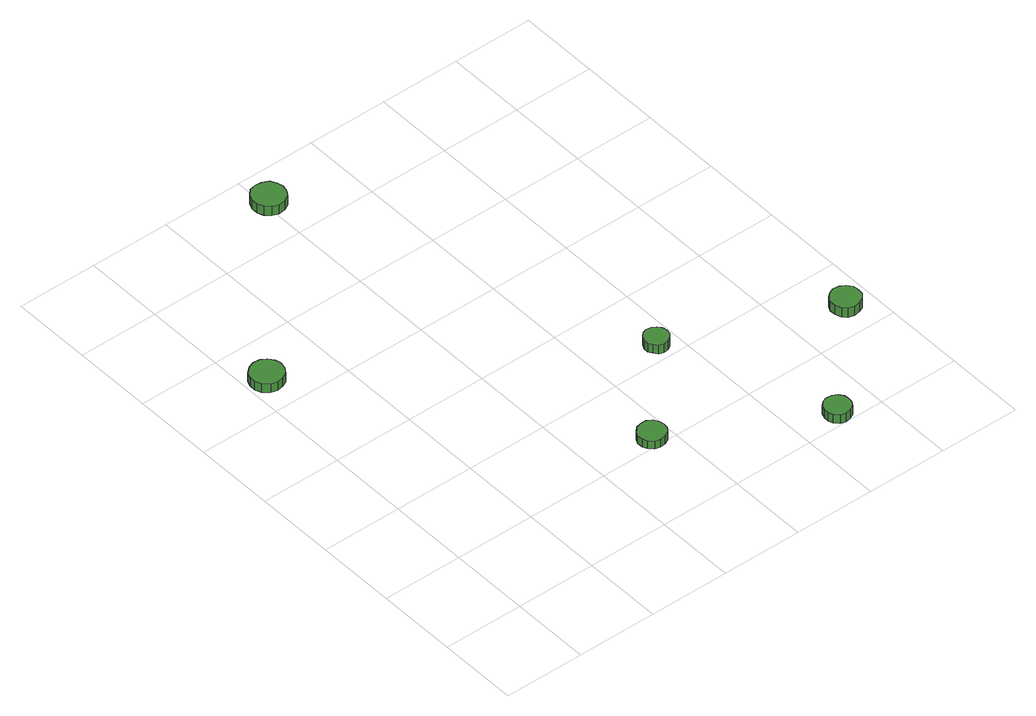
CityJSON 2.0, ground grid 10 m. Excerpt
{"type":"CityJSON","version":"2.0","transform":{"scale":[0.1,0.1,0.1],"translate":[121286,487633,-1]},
"CityObjects":{
"tree1":{"type":"SolitaryVegetationObject","attributes":{"function":"something"},"geometry":[{"type":"MultiSurface","lod":"1","boundaries":[[[0,1,2,3,4,5,6,7,8,9,10,11,12,13,14]],[[15,16,17,18,19,20,21,22,23,24,25,26,27,28,29]],[[0,29,28,1]],[[1,28,27,2]],[[2,27,26,3]],[[3,26,25,4]],[[4,25,24,5]],[[5,24,23,6]],[[6,23,22,7]],[[7,22,21,8]],[[8,21,20,9]],[[9,20,19,10]],[[10,19,18,11]],[[11,18,17,12]],[[12,17,16,13]],[[13,16,15,14]],[[14,15,29,0]]]}]},
"tree2":{"type":"SolitaryVegetationObject","attributes":{"function":"something"},"geometry":[{"type":"MultiSurface","lod":"1","boundaries":[[[30,31,32,33,34,35,36,37,38,39,40,41,42,43,44]],[[45,46,47,48,49,50,51,52,53,54,55,56,57,58,59]],[[30,59,58,31]],[[31,58,57,32]],[[32,57,56,33]],[[33,56,55,34]],[[34,55,54,35]],[[35,54,53,36]],[[36,53,52,37]],[[37,52,51,38]],[[38,51,50,39]],[[39,50,49,40]],[[40,49,48,41]],[[41,48,47,42]],[[42,47,46,43]],[[43,46,45,44]],[[44,45,59,30]]]}]},
"tree3":{"type":"SolitaryVegetationObject","attributes":{"function":"something"},"geometry":[{"type":"MultiSurface","lod":"1","boundaries":[[[60,61,62,63,64,65,66,67,68,69,70,71,72,73,74]],[[75,76,77,78,79,80,81,82,83,84,85,86,87,88,89]],[[60,89,88,61]],[[61,88,87,62]],[[62,87,86,63]],[[63,86,85,64]],[[64,85,84,65]],[[65,84,83,66]],[[66,83,82,67]],[[67,82,81,68]],[[68,81,80,69]],[[69,80,79,70]],[[70,79,78,71]],[[71,78,77,72]],[[72,77,76,73]],[[73,76,75,74]],[[74,75,89,60]]]}]},
"tree4":{"type":"SolitaryVegetationObject","attributes":{"function":"something"},"geometry":[{"type":"MultiSurface","lod":"1","boundaries":[[[90,91,92,93,94,95,96,97,98,99,100,101,102,103,104]],[[105,106,107,108,109,110,111,112,113,114,115,116,117,118,119]],[[90,119,118,91]],[[91,118,117,92]],[[92,117,116,93]],[[93,116,115,94]],[[94,115,114,95]],[[95,114,113,96]],[[96,113,112,97]],[[97,112,111,98]],[[98,111,110,99]],[[99,110,109,100]],[[100,109,108,101]],[[101,108,107,102]],[[102,107,106,103]],[[103,106,105,104]],[[104,105,119,90]]]}]},
"tree5":{"type":"SolitaryVegetationObject","attributes":{"function":"something"},"geometry":[{"type":"MultiSurface","lod":"1","boundaries":[[[120,121,122,123,124,125,126,127,128,129,130,131,132,133,134]],[[135,136,137,138,139,140,141,142,143,144,145,146,147,148,149]],[[120,149,148,121]],[[121,148,147,122]],[[122,147,146,123]],[[123,146,145,124]],[[124,145,144,125]],[[125,144,143,126]],[[126,143,142,127]],[[127,142,141,128]],[[128,141,140,129]],[[129,140,139,130]],[[130,139,138,131]],[[131,138,137,132]],[[132,137,136,133]],[[133,136,135,134]],[[134,135,149,120]]]}]},
"tree6":{"type":"SolitaryVegetationObject","attributes":{"function":"something"},"geometry":[{"type":"MultiSurface","lod":"1","boundaries":[[[150,151,152,153,154,155,156,157,158,159,160,161,162,163,164]],[[165,166,167,168,169,170,171,172,173,174,175,176,177,178,179]],[[150,179,178,151]],[[151,178,177,152]],[[152,177,176,153]],[[153,176,175,154]],[[154,175,174,155]],[[155,174,173,156]],[[156,173,172,157]],[[157,172,171,158]],[[158,171,170,159]],[[159,170,169,160]],[[160,169,168,161]],[[161,168,167,162]],[[162,167,166,163]],[[163,166,165,164]],[[164,165,179,150]]]}]}
},
"vertices":[
[43,442,21],[41,450,21],[36,457,21],[29,461,21],[21,462,21],[13,459,21],[6,453,21],[3,446,21],[3,438,21],[6,430,21],[13,424,21],[21,422,21],[29,423,21],[36,427,21],[41,434,21],[41,434,9],[36,427,9],[29,423,9],[21,422,9],[13,424,9],[6,430,9],[3,438,9],[3,446,9],[6,453,9],[13,459,9],[21,462,9],[29,461,9],[36,457,9],[41,450,9],[43,442,9],
[293,112,18],[292,118,18],[288,124,18],[282,128,18],[275,128,18],[268,126,18],[263,121,18],[260,115,18],[260,108,18],[263,102,18],[268,97,18],[275,95,18],[282,96,18],[288,99,18],[292,105,18],[292,105,7],[288,99,7],[282,96,7],[275,95,7],[268,97,7],[263,102,7],[260,108,7],[260,115,7],[263,121,7],[268,126,7],[275,128,7],[282,128,7],[288,124,7],[292,118,7],[293,112,7],
[225,656,19],[223,664,19],[219,671,19],[211,675,19],[203,676,19],[195,674,19],[189,668,19],[186,660,19],[186,652,19],[189,645,19],[195,639,19],[203,636,19],[211,637,19],[219,641,19],[223,648,19],[223,648,6],[219,641,6],[211,637,6],[203,636,6],[195,639,6],[189,645,6],[186,652,6],[186,660,6],[189,668,6],[195,674,6],[203,676,6],[211,675,6],[219,671,6],[223,664,6],[225,656,6],
[389,221,20],[388,227,20],[384,232,20],[379,235,20],[373,236,20],[367,234,20],[363,230,20],[360,224,20],[360,218,20],[363,213,20],[367,208,20],[373,206,20],[379,207,20],[384,210,20],[388,215,20],[388,215,8],[384,210,8],[379,207,8],[373,206,8],[367,208,8],[363,213,8],[360,218,8],[360,224,8],[363,230,8],[367,234,8],[373,236,8],[379,235,8],[384,232,8],[388,227,8],[389,221,8],
[468,16,19],[467,22,19],[463,28,19],[457,31,19],[450,32,19],[444,30,19],[439,25,19],[437,19,19],[437,13,19],[439,7,19],[444,2,19],[450,0,19],[457,1,19],[463,4,19],[467,10,19],[467,10,7],[463,4,7],[457,1,7],[450,0,7],[444,2,7],[439,7,7],[437,13,7],[437,19,7],[439,25,7],[444,30,7],[450,32,7],[457,31,7],[463,28,7],[467,22,7],[468,16,7],
[585,140,20],[584,147,20],[579,153,20],[573,157,20],[565,158,20],[558,155,20],[553,150,20],[550,144,20],[550,136,20],[553,129,20],[558,124,20],[565,122,20],[573,123,20],[579,126,20],[584,132,20],[584,132,7],[579,126,7],[573,123,7],[565,122,7],[558,124,7],[553,129,7],[550,136,7],[550,144,7],[553,150,7],[558,155,7],[565,158,7],[573,157,7],[579,153,7],[584,147,7],[585,140,7]
]}
